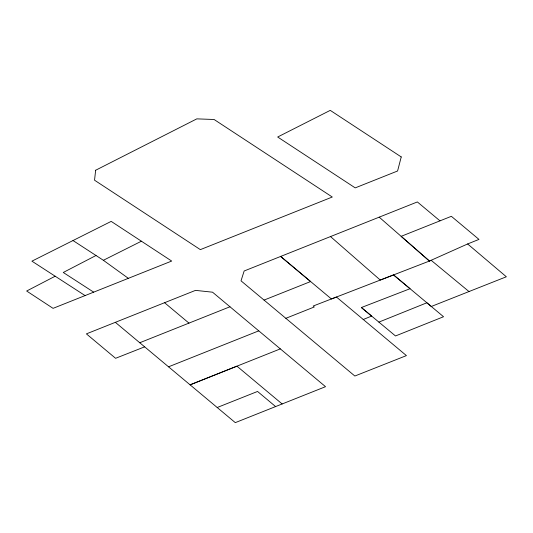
<?xml version="1.0" encoding="UTF-8"?>
<svg xmlns="http://www.w3.org/2000/svg" width="533" height="533" viewBox="0 0 533 533"><rect width="100%" height="100%" fill="white"/><g stroke="black" fill="none" stroke-linecap="round" stroke-linejoin="round"><path stroke-width="0.8" d="M55.166 276.221L26.65 291.018L53.067 308.347L171.686 261.057L111.184 221.382L31.913 261.157L85.073 295.582M96.013 255.494L63.267 272.476L93.661 292.144M73.008 240.543L103.375 260.284L141.412 241.209M285.835 318.314L314.297 306.968L313.197 306.022L429.425 261.043L467.634 243.961L478.96 239.397L451.358 216.311L401.156 236.332L429.425 261.043L431.137 260.284L469 291.551L506.35 276.774L467.634 243.961M363.153 319.547L371.621 316.069L361.387 307.534L410.044 288.713L393.547 274.921L380.282 280.065L330.5 236.572L244.154 270.991L241.023 280.831L354.851 376.025L406.419 355.604L336.45 297.034L331.433 298.973L280.644 256.453L310.606 281.551L264.055 300.086M378.89 322.105L426.88 302.784L443.549 316.735L395.506 335.963L361.387 307.534M115.348 322.332L235.293 422.636L325.53 386.678L212.534 292.191L195.498 290.378L86.393 333.871L115.588 358.303L144.663 346.83M330.5 236.572L417.359 201.94L439.978 220.849M139.746 342.746L229.963 306.768M168.555 366.811L258.791 330.846M280.331 348.882L190.088 384.839L236.932 366.158L282.164 403.974M217.211 407.505L257.546 391.455L275.628 406.586M469 291.551L431.31 306.475L393.547 274.921M103.375 260.284L128.32 278.326M164.564 302.704L188.962 323.118M379.203 217.158L429.425 261.043M95.647 170.247L94.541 180.207L200.348 249.631L332.286 197.023L214.099 119.492L196.824 118.866L95.647 170.247M401.229 156.935L397.585 170.993L355.218 187.882L277.673 137.008L330.253 110.364L401.229 156.935"/></g></svg>
